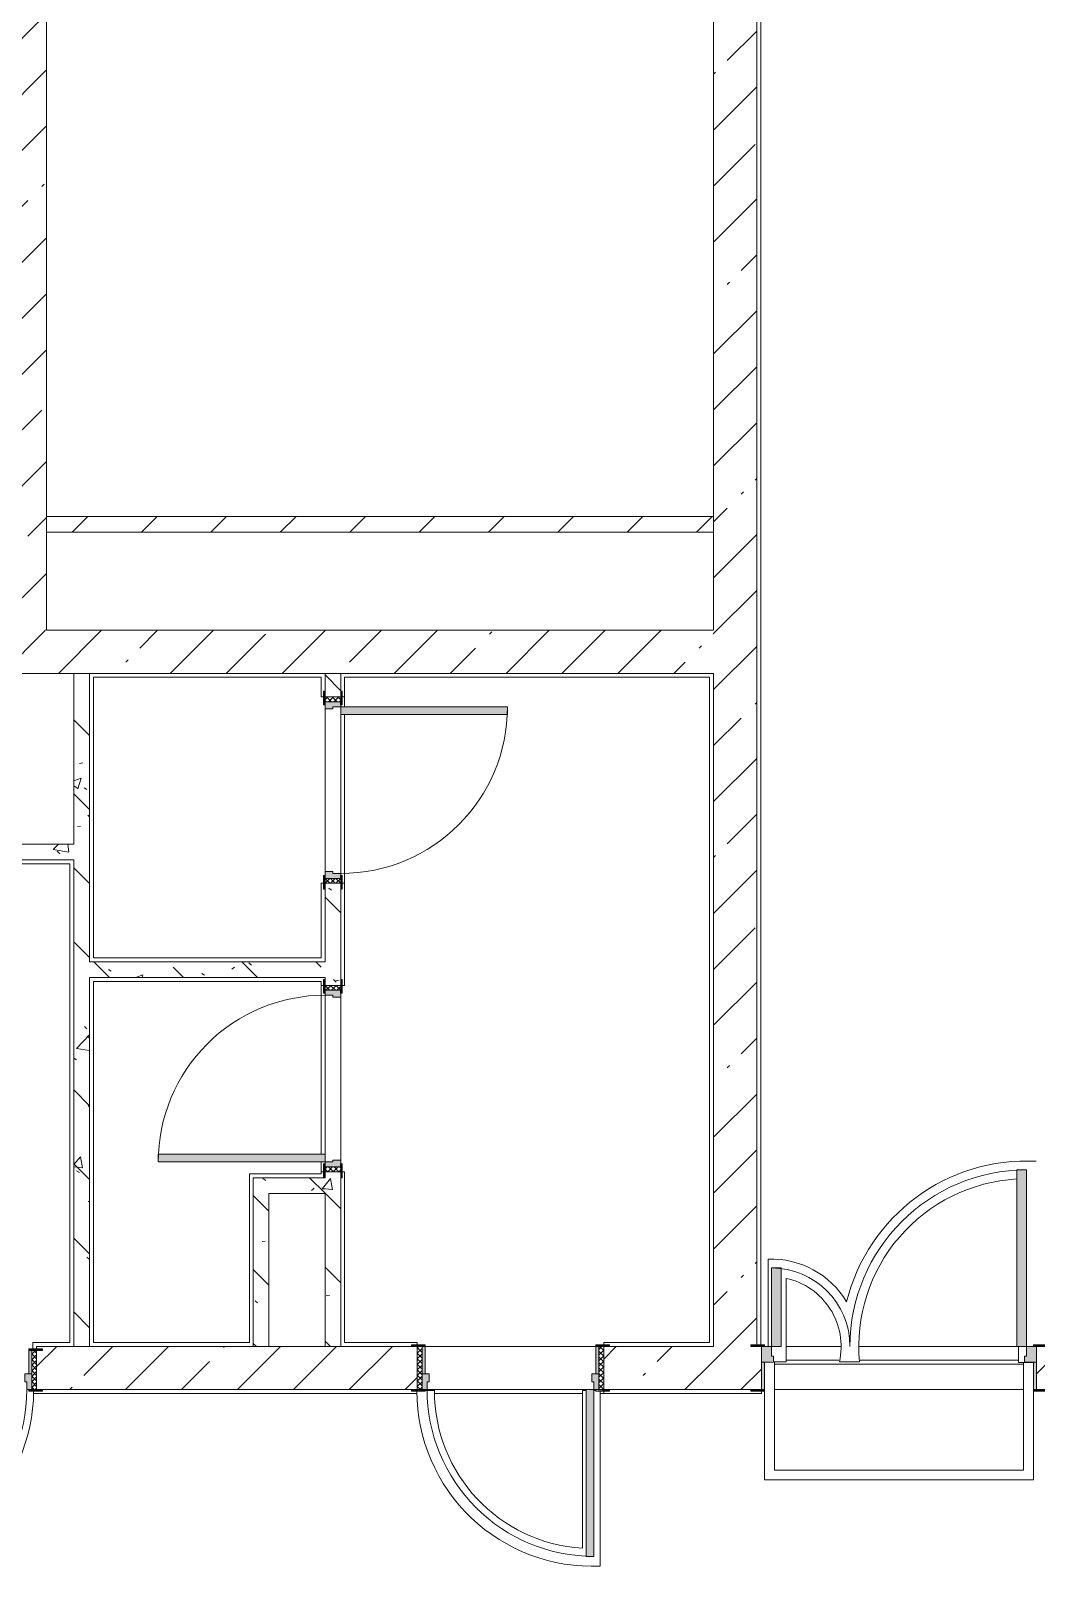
# Model space of a CAD drawing. Header units: millimetres. Extents: x -3724 to 231642, y -8553 to 29017.
# Drawn here: x 169034 to 174159, y 12500 to 20325 of the extents above; entities that cross this region are included whole.
import ezdxf

# ---------------------------------------------------------------- set-up
doc = ezdxf.new("R2010")
doc.units = ezdxf.units.MM
for name, color, linetype, lineweight, true_color in [('A-DOOR-2', 7, 'Continuous', 5, 0xaaaaaa), ('A-DOOR-3', 7, 'Continuous', 5, 0xe2e2e2), ('A-DOOR-FRAM-3', 7, 'Continuous', 5, 0xe2e2e2), ('A-DOOR-FRAM-4', 7, 'Continuous', 5, 0xaaaaaa), ('A-FLOR-1', 7, 'Continuous', 5, 0xaaaaaa), ('I-WALL-5', 7, 'Continuous', 5, 0x787878)]:
    doc.layers.add(name, color=color, linetype=linetype, lineweight=lineweight, true_color=true_color)
doc.layers.add('A-WALL', color=7, linetype='Continuous', lineweight=9)
doc.layers.add('I-WALL-3', color=7, linetype='Continuous', lineweight=5)
pattern_1 = [(45, (79704.28, 0), (-285.1231, 285.1231), []), (45, (79989.4, 0), (-285.1231, 285.1231), [504.031, -100.806, 16.764, -84.042])]
pattern_2 = [(135, (79704.3, 0), (-377.1708, -377.1708), [533.4, -88.9, 17.78, -88.9]), (135, (79704.3, 376.94), (-377.1708, -377.1708), []), (50, (79704.3, 0), (637.6445, -55.7866), [66.675, -733.425]), (355, (79704.3, 0), (-123.3494, 668.699), [53.34, -586.74]), (100.451, (79757.4, -4.65), (514.299, 612.908), [56.665, -623.315]), (46.184, (79704.3, 177.8), (948.7764, -147.15), [100.012, -1100.137]), (96.636, (79783.3, 165.5), (830.909, 865.997), [84.998, -934.973]), (351.184, (79704.3, 177.8), (830.918, 865.988), [80.01, -880.11]), (21, (79793.2, 133.35), (530.6506, -357.9283), [66.675, -733.425]), (326, (79793.2, 133.35), (216.308, 644.6585), [53.34, -586.74]), (71.451, (79837.4, 103.5), (746.9596, 286.7243), [56.665, -623.315]), (37.5, (79704.28, 0), (10.81053, 295.9426), [16.764, -562.864, 16.764, -578.866, -588.962]), (37.5, (79704.28, 0), (10.81053, 295.9426), [-1175.258, 16.764, -572.198]), (7.5, (79704.28, 0), (233.8692, 350.6318), [16.764, -322.834, 16.764, -549.529, -224.472]), (7.5, (79704.28, 0), (233.8692, 350.6318), [-905.891, 16.764, -207.708]), (327.5, (79506.03, 0), (474.5678, -20.0513), [16.764, -205.486, 16.764, -676.656, -920.115]), (327.5, (79506.03, 0), (474.5678, -20.0513), [-915.67, 16.764, -903.351]), (317.5, (79417.13, 0), (518.4522, 88.9934), [16.764, -272.161, 16.764, -443.738, -653.415]), (317.5, (79417.13, 0), (518.4522, 88.9934), [-749.427, 16.764, -636.651])]
pattern_3 = [(135, (1826.41, 104.685), (-14.14214, -14.14214), []), (225, (1826.41, 104.685), (14.14214, -14.14214), [])]
pattern_4 = [(45, (-296.384, 104.685), (-14.1421, 14.1421), []), (135, (-296.384, 104.685), (-14.1421, -14.1421), [])]

# ---------------------------------------------------------------- blocks, each defined once
blk = doc.blocks.new('110_Дверь_СКБ_2Ст - Д-1_л_Лестничная клетка EIS60 2-32142534-1_3_1_птичка')
at = {"layer": 'A-DOOR-3'}
for points in [[(612.5, 1010), (612.5, 110), (662.5, 110), (662.5, 1010), (639.9, 1010)], [(-637.5, 510), (-637.5, 110), (-587.5, 110), (-587.5, 510)], [(712.4, 30), (697.5, 30), (699.6, -110), (712.5, -110), (712.5, 30)]]:
    blk.add_hatch(color=256, dxfattribs=at).paths.add_polyline_path(points)
h = blk.add_hatch(color=256, dxfattribs=at)
h.paths.add_polyline_path([(662.5, 110), (662.5, 60), (652.5, 60), (652.5, 30), (712.5, 32.6), (712.5, 110)])
h.paths.add_polyline_path([(-637.5, 110), (-687.5, 110), (-687.2, 30), (-627.5, 35.6), (-627.5, 60), (-637.5, 60), (-637.5, 104.8)])
at = {"layer": 'A-DOOR-FRAM-3'}
for points in [[(-695.5, 118), (-742.5, 118), (-742.5, 110), (-672.5, 110), (-672.5, 118), (-687.5, 118)], [(728.3, 118), (697.5, 118), (697.5, 110), (767.5, 110), (767.5, 118), (729.9, 118)], [(-672.5, 30), (-687.5, 30), (-687.4, -110), (-672.5, -110), (-672.5, -21.5)], [(-687.4, -110), (-742.5, -110.2), (-742.5, -118), (-672.5, -118), (-674.5, -110)], [(767.5, -110), (697.5, -110), (698.9, -118), (767.5, -118)]]:
    blk.add_hatch(color=256, dxfattribs=at).paths.add_polyline_path(points)
at = {"layer": 'A-DOOR-2'}
for p, q in [((662.5, 1010), (612.5, 1010)), ((612.5, 1010), (612.5, 110)), ((662.5, 110), (662.5, 1010)), ((-637.5, 510), (-637.5, 110)), ((-587.5, 510), (-637.5, 510)), ((-587.5, 110), (-587.5, 510)), ((-637.5, 110), (-587.5, 110)), ((612.5, 110), (662.5, 110))]:
    blk.add_line(p, q, dxfattribs=at)
for centre, radius, start, end in [((662.5, 110), 900, 90, 180), ((-637.5, 110), 400, 360, 90)]:
    blk.add_arc(centre, radius, start, end, dxfattribs=at)
at = {"layer": 'A-DOOR-FRAM-4'}
for p, q in [((-672.5, 118), (-742.5, 118)), ((-742.5, 118), (-742.5, 110)), ((-742.5, 110), (-672.5, 110)), ((-637.5, 110), (-687.5, 110)), ((-687.5, 110), (-687.5, 30)), ((-672.5, 110), (-672.5, 118)), ((-637.5, 60), (-637.5, 110)), ((662.5, 110), (662.5, 60)), ((712.5, 110), (662.5, 110)), ((767.5, 118), (697.5, 118)), ((697.5, 118), (697.5, 110)), ((697.5, 110), (767.5, 110)), ((712.5, 30), (712.5, 110)), ((767.5, 110), (767.5, 118)), ((-687.5, 30), (-627.5, 30)), ((-672.5, 30), (-687.5, 30)), ((-687.5, 30), (-687.5, -110)), ((-672.5, -110), (-672.5, 30)), ((-627.5, 60), (-637.5, 60)), ((-627.5, 30), (-627.5, 60)), ((662.5, 60), (652.5, 60)), ((652.5, 60), (652.5, 30)), ((652.5, 30), (712.5, 30)), ((712.5, 30), (697.5, 30)), ((697.5, 30), (697.5, -110)), ((712.5, -110), (712.5, 30)), ((-672.5, -110), (-742.5, -110)), ((-742.5, -110), (-742.5, -118)), ((-742.5, -118), (-672.5, -118)), ((-687.5, -110), (-672.5, -110)), ((-672.5, -118), (-672.5, -110)), ((697.5, -110), (712.5, -110)), ((767.5, -110), (697.5, -110)), ((697.5, -110), (697.5, -118)), ((697.5, -118), (767.5, -118)), ((767.5, -118), (767.5, -110))]:
    blk.add_line(p, q, dxfattribs=at)
blk = doc.blocks.new('110_Дверь_СКБ_1Ст_Внутренняя1 - Д-8 950x2100h_охрана-31784688-1_3_1_птичка')
at = {"layer": 'A-DOOR-2'}
h = blk.add_hatch(dxfattribs=at)
h.set_pattern_fill('FP_61', color=256, style=0, pattern_type=2)
h.set_pattern_definition([(135, (1826.41, 164.685), (-14.14214, -14.14214), []), (225, (1826.41, 164.685), (14.14214, -14.14214), [])])
h.paths.add_polyline_path([(487.5, 100), (462.5, 100), (462.5, -100), (487.5, -100)])
at = {"layer": 'A-DOOR-3'}
h = blk.add_hatch(color=256, dxfattribs=at)
h.paths.add_polyline_path([(-422.5, 100), (-437.5, 100), (-437.5, 20), (-402.5, 20), (-402.5, 60), (-412.5, 60), (-412.5, 100)])
h.paths.add_polyline_path([(462.5, 100), (437.5, 100), (437.5, 60), (427.5, 60), (427.5, 20), (462.5, 20)])
at = {"layer": 'A-DOOR-FRAM-3'}
for points in [[(397.5, 950), (397.5, 100), (437.5, 100), (437.5, 950)], [(-451.5, 108), (-492.5, 108), (-492.5, 100), (-422.5, 100), (-422.5, 108), (-442.5, 108)], [(462.5, 108), (447.5, 108), (447.5, 100), (517.5, 100), (517.5, 108), (467.5, 108)], [(-437.5, 20), (-437.5, -100), (-422.5, -100), (-422.5, 20)], [(447.5, 20), (447.5, -100), (462.5, -100), (462.5, 20)], [(-451.5, -100), (-492.5, -100), (-492.5, -108), (-422.5, -108), (-422.5, -100), (-437.5, -100)], [(487.5, -100), (447.5, -100), (447.5, -108), (517.5, -108), (517.5, -100)]]:
    blk.add_hatch(color=256, dxfattribs=at).paths.add_polyline_path(points)
at = {"layer": 'A-DOOR-FRAM-4'}
h = blk.add_hatch(dxfattribs=at)
h.set_pattern_fill('FP_62', color=256, style=0, pattern_type=2)
h.set_pattern_definition([(45, (-296.384, 164.685), (-14.1421, 14.1421), []), (135, (-296.384, 164.685), (-14.1421, -14.1421), [])])
h.paths.add_polyline_path([(-458.5, 100), (-462.5, 100), (-462.5, -100), (-437.5, -100), (-437.5, 100), (-451.5, 100)])
at = {"layer": 'A-DOOR-2'}
for p, q in [((437.5, 950), (397.5, 950)), ((397.5, 950), (397.5, 100)), ((437.5, 100), (437.5, 950)), ((397.5, 100), (437.5, 100))]:
    blk.add_line(p, q, dxfattribs=at)
blk.add_arc((437.5, 100), 850, 90, 180, dxfattribs=at)
at = {"layer": 'A-DOOR-FRAM-4'}
for p, q in [((-422.5, 108), (-492.5, 108)), ((-492.5, 108), (-492.5, 100)), ((-492.5, 100), (-422.5, 100)), ((-437.5, 100), (-462.5, 100)), ((-462.5, 100), (-462.5, -100)), ((-412.5, 100), (-437.5, 100)), ((-437.5, 100), (-437.5, 20)), ((-437.5, -100), (-437.5, 100)), ((-422.5, 100), (-437.5, 100)), ((-437.5, 100), (-437.5, 99)), ((-437.5, 99), (-422.5, 99)), ((-422.5, 100), (-422.5, 108)), ((-422.5, 99), (-422.5, 100)), ((-412.5, 60), (-412.5, 100)), ((437.5, 100), (437.5, 60)), ((462.5, 100), (437.5, 100)), ((517.5, 108), (447.5, 108)), ((447.5, 108), (447.5, 100)), ((462.5, 100), (447.5, 100)), ((447.5, 100), (447.5, 99)), ((447.5, 100), (517.5, 100)), ((447.5, 99), (462.5, 99)), ((462.5, 20), (462.5, 100)), ((487.5, 100), (462.5, 100)), ((462.5, 100), (462.5, -100)), ((462.5, 99), (462.5, 100)), ((487.5, -100), (487.5, 100)), ((517.5, 100), (517.5, 108)), ((-437.5, 20), (-402.5, 20)), ((-422.5, 20), (-437.5, 20)), ((-437.5, 20), (-437.5, -100)), ((-422.5, -100), (-422.5, 20)), ((-402.5, 60), (-412.5, 60)), ((-402.5, 20), (-402.5, 60)), ((437.5, 60), (427.5, 60)), ((427.5, 60), (427.5, 20)), ((427.5, 20), (462.5, 20)), ((462.5, 20), (447.5, 20)), ((447.5, 20), (447.5, -100)), ((462.5, -100), (462.5, 20)), ((-422.5, -100), (-492.5, -100)), ((-492.5, -100), (-492.5, -108)), ((-492.5, -108), (-422.5, -108)), ((-462.5, -100), (-437.5, -100)), ((-437.5, -100), (-422.5, -100)), ((-422.5, -108), (-422.5, -100)), ((447.5, -100), (462.5, -100)), ((517.5, -100), (447.5, -100)), ((447.5, -100), (447.5, -108)), ((447.5, -108), (517.5, -108)), ((462.5, -100), (487.5, -100)), ((517.5, -108), (517.5, -100))]:
    blk.add_line(p, q, dxfattribs=at)
blk = doc.blocks.new('110_Дверь_СКБ_1Ст_Внутренняя1 - Д-8_п_ 950x2100h_охрана 2-32201800-1_3_1_птичка')
at = {"layer": 'A-DOOR-2'}
h = blk.add_hatch(dxfattribs=at)
h.set_pattern_fill('FP_98', color=256, style=0, pattern_type=2)
h.set_pattern_definition([(135, (1826.41, 174.685), (-14.14214, -14.14214), []), (225, (1826.41, 174.685), (14.14214, -14.14214), [])])
h.paths.add_polyline_path([(462.5, 110), (462.5, -110), (487.5, -110), (487.5, 110)])
at = {"layer": 'A-DOOR-3'}
h = blk.add_hatch(color=256, dxfattribs=at)
h.paths.add_polyline_path([(437.5, 110), (436.1, 70), (427.5, 70), (427.5, 30), (462.5, 30), (462.5, 110), (447.5, 110)])
h.paths.add_polyline_path([(-412.5, 110), (-437.5, 110), (-437.5, 30), (-402.5, 30), (-402.5, 70), (-412.5, 70)])
at = {"layer": 'A-DOOR-FRAM-3'}
for points in [[(-412.5, 960), (-412.5, 110), (-372.5, 115.3), (-372.5, 960), (-394.7, 960)], [(-443.8, 118), (-492.5, 118), (-492.5, 110), (-422.5, 115.3), (-422.5, 118), (-443.5, 118)], [(487.5, 118), (447.5, 115.3), (447.5, 110), (517.5, 110), (517.5, 118), (490, 118)], [(-437.5, 30), (-437.5, -110), (-422.5, -110), (-422.5, 30)], [(462.5, 30), (447.5, 30), (447.5, -110), (462.5, -110)], [(-422.5, -110), (-492.5, -110.2), (-492.5, -118), (-422.5, -118)], [(487.5, -110), (447.5, -110), (447.5, -118), (517.5, -118), (517.5, -110)]]:
    blk.add_hatch(color=256, dxfattribs=at).paths.add_polyline_path(points)
at = {"layer": 'A-DOOR-FRAM-4'}
h = blk.add_hatch(dxfattribs=at)
h.set_pattern_fill('FP_99', color=256, style=0, pattern_type=2)
h.set_pattern_definition([(45, (-296.384, 174.685), (-14.1421, 14.1421), []), (135, (-296.384, 174.685), (-14.1421, -14.1421), [])])
h.paths.add_polyline_path([(-462.5, 110), (-462.5, -110), (-437.5, -110), (-437.5, 110)])
at = {"layer": 'A-DOOR-2'}
for p, q in [((-412.5, 960), (-412.5, 110)), ((-372.5, 960), (-412.5, 960)), ((-372.5, 110), (-372.5, 960)), ((-412.5, 110), (-372.5, 110))]:
    blk.add_line(p, q, dxfattribs=at)
blk.add_arc((-412.5, 110), 850, 360, 90, dxfattribs=at)
at = {"layer": 'A-DOOR-FRAM-4'}
for p, q in [((-422.5, 118), (-492.5, 118)), ((-492.5, 118), (-492.5, 110)), ((-492.5, 110), (-422.5, 110)), ((-437.5, 110), (-462.5, 110)), ((-462.5, 110), (-462.5, -110)), ((-412.5, 110), (-437.5, 110)), ((-437.5, 110), (-437.5, 30)), ((-437.5, -110), (-437.5, 110)), ((-422.5, 110), (-437.5, 110)), ((-437.5, 110), (-437.5, 109)), ((-437.5, 109), (-422.5, 109)), ((-422.5, 110), (-422.5, 118)), ((-422.5, 109), (-422.5, 110)), ((-412.5, 70), (-412.5, 110)), ((437.5, 110), (437.5, 70)), ((462.5, 110), (437.5, 110)), ((517.5, 118), (447.5, 118)), ((447.5, 118), (447.5, 110)), ((462.5, 110), (447.5, 110)), ((447.5, 110), (447.5, 109)), ((447.5, 110), (517.5, 110)), ((447.5, 109), (462.5, 109)), ((462.5, 30), (462.5, 110)), ((487.5, 110), (462.5, 110)), ((462.5, 110), (462.5, -110)), ((462.5, 109), (462.5, 110)), ((487.5, -110), (487.5, 110)), ((517.5, 110), (517.5, 118)), ((-437.5, 30), (-402.5, 30)), ((-422.5, 30), (-437.5, 30)), ((-437.5, 30), (-437.5, -110)), ((-422.5, -110), (-422.5, 30)), ((-402.5, 70), (-412.5, 70)), ((-402.5, 30), (-402.5, 70)), ((437.5, 70), (427.5, 70)), ((427.5, 70), (427.5, 30)), ((427.5, 30), (462.5, 30)), ((462.5, 30), (447.5, 30)), ((447.5, 30), (447.5, -110)), ((462.5, -110), (462.5, 30)), ((-422.5, -110), (-492.5, -110)), ((-492.5, -110), (-492.5, -118)), ((-492.5, -118), (-422.5, -118)), ((-462.5, -110), (-437.5, -110)), ((-437.5, -110), (-422.5, -110)), ((-422.5, -118), (-422.5, -110)), ((447.5, -110), (462.5, -110)), ((517.5, -110), (447.5, -110)), ((447.5, -110), (447.5, -118)), ((447.5, -118), (517.5, -118)), ((462.5, -110), (487.5, -110)), ((517.5, -118), (517.5, -110))]:
    blk.add_line(p, q, dxfattribs=at)
blk = doc.blocks.new('110_Дверь_СКБ_1Ст_Внутренняя1 - Д-7_п__950x2100h_Туалет-32207265-1_3_1_птичка')
at = {"layer": 'A-DOOR-2'}
h = blk.add_hatch(dxfattribs=at)
h.set_pattern_fill('FP_63', color=256, style=0, pattern_type=2)
h.set_pattern_definition(pattern_3)
h.paths.add_polyline_path([(487.5, 40), (462.5, 40), (462.5, -40), (487.5, -40)])
at = {"layer": 'A-DOOR-3'}
h = blk.add_hatch(color=256, dxfattribs=at)
h.paths.add_polyline_path([(462.5, 40), (437.5, 40), (437.5, 0), (427.5, 0), (427.5, -40), (462.5, -40), (462.5, 16.3)])
h.paths.add_polyline_path([(-402.5, 0), (-412.5, 0), (-412.5, 40), (-437.5, 40), (-437.5, -40), (-402.5, -40), (-402.5, -16)])
at = {"layer": 'A-DOOR-FRAM-3'}
for points in [[(-372.5, 890), (-412.5, 890), (-412.5, 40), (-372.5, 40), (-372.5, 481.4)], [(-422.5, 48), (-492.5, 48), (-492.5, 40), (-422.5, 40)], [(517.5, 48), (447.5, 48), (447.5, 40), (517.5, 40)], [(-422.5, -40), (-492.5, -40), (-492.5, -48), (-422.5, -48)], [(517.5, -40), (447.5, -40), (447.5, -48), (517.5, -48)]]:
    blk.add_hatch(color=256, dxfattribs=at).paths.add_polyline_path(points)
at = {"layer": 'A-DOOR-FRAM-4'}
h = blk.add_hatch(dxfattribs=at)
h.set_pattern_fill('FP_64', color=256, style=0, pattern_type=2)
h.set_pattern_definition(pattern_4)
h.paths.add_polyline_path([(-437.5, 40), (-462.5, 40), (-460.8, -40), (-437.5, -40)])
at = {"layer": 'A-DOOR-2'}
for p, q in [((-412.5, 890), (-412.5, 40)), ((-372.5, 890), (-412.5, 890)), ((-372.5, 40), (-372.5, 890)), ((-412.5, 40), (-372.5, 40))]:
    blk.add_line(p, q, dxfattribs=at)
blk.add_arc((-412.5, 40), 850, 360, 90, dxfattribs=at)
at = {"layer": 'A-DOOR-FRAM-4'}
for p, q in [((-422.5, 48), (-492.5, 48)), ((-492.5, 48), (-492.5, 40)), ((-492.5, 40), (-422.5, 40)), ((-437.5, 40), (-462.5, 40)), ((-462.5, 40), (-462.5, -40)), ((-412.5, 40), (-437.5, 40)), ((-437.5, 40), (-437.5, -40)), ((-437.5, -40), (-437.5, 40)), ((-422.5, 40), (-437.5, 40)), ((-437.5, 40), (-437.5, 39)), ((-437.5, 39), (-422.5, 39)), ((-422.5, 40), (-422.5, 48)), ((-422.5, 39), (-422.5, 40)), ((-412.5, 0), (-412.5, 40)), ((-402.5, 0), (-412.5, 0)), ((-402.5, -40), (-402.5, 0)), ((437.5, 0), (427.5, 0)), ((427.5, 0), (427.5, -40)), ((437.5, 40), (437.5, 0)), ((462.5, 40), (437.5, 40)), ((517.5, 48), (447.5, 48)), ((447.5, 48), (447.5, 40)), ((462.5, 40), (447.5, 40)), ((447.5, 40), (447.5, 39)), ((447.5, 40), (517.5, 40)), ((447.5, 39), (462.5, 39)), ((462.5, -40), (462.5, 40)), ((487.5, 40), (462.5, 40)), ((462.5, 40), (462.5, -40)), ((462.5, 39), (462.5, 40)), ((487.5, -40), (487.5, 40)), ((517.5, 40), (517.5, 48)), ((-422.5, -40), (-492.5, -40)), ((-492.5, -40), (-492.5, -48)), ((-492.5, -48), (-422.5, -48)), ((-462.5, -40), (-437.5, -40)), ((-422.5, -39), (-437.5, -39)), ((-437.5, -39), (-437.5, -40)), ((-437.5, -40), (-402.5, -40)), ((-437.5, -40), (-422.5, -40)), ((-422.5, -40), (-422.5, -39)), ((-422.5, -48), (-422.5, -40)), ((427.5, -40), (462.5, -40)), ((462.5, -39), (447.5, -39)), ((447.5, -39), (447.5, -40)), ((447.5, -40), (462.5, -40)), ((517.5, -40), (447.5, -40)), ((447.5, -40), (447.5, -48)), ((447.5, -48), (517.5, -48)), ((462.5, -40), (462.5, -39)), ((462.5, -40), (487.5, -40)), ((517.5, -48), (517.5, -40))]:
    blk.add_line(p, q, dxfattribs=at)
blk = doc.blocks.new('110_Дверь_СКБ_1Ст_Внутренняя1 - Д-7_л__950x2100h_Туалет-32209783-1_3_1_птичка')
at = {"layer": 'A-DOOR-2'}
h = blk.add_hatch(dxfattribs=at)
h.set_pattern_fill('FP_63', color=256, style=0, pattern_type=2)
h.set_pattern_definition(pattern_3)
h.paths.add_polyline_path([(462.5, -40), (487.5, -40), (487.5, 40), (462.5, 40)])
at = {"layer": 'A-DOOR-3'}
h = blk.add_hatch(color=256, dxfattribs=at)
h.paths.add_polyline_path([(-437.5, 40), (-437.5, -40), (-402.5, -40), (-402.5, 0), (-412.5, 0), (-412.5, 40)])
h.paths.add_polyline_path([(427.5, -16), (427.5, -40), (462.5, -40), (462.5, 40), (437.5, 40), (437.5, 0), (427.5, 0)])
at = {"layer": 'A-DOOR-FRAM-3'}
for points in [[(-412.5, 890), (-412.5, 40), (-372.5, 40), (-372.5, 890)], [(-492.5, 40), (-422.5, 40), (-422.5, 48), (-492.5, 48)], [(447.5, 40), (517.5, 40), (517.5, 48), (447.5, 48)], [(-492.5, -40), (-492.5, -48), (-422.5, -48), (-422.5, -40), (-472.6, -40)], [(447.5, -48), (517.5, -48), (515.1, -40), (447.5, -40)]]:
    blk.add_hatch(color=256, dxfattribs=at).paths.add_polyline_path(points)
at = {"layer": 'A-DOOR-FRAM-4'}
h = blk.add_hatch(dxfattribs=at)
h.set_pattern_fill('FP_64', color=256, style=0, pattern_type=2)
h.set_pattern_definition(pattern_4)
h.paths.add_polyline_path([(-462.5, 40), (-462.5, -40), (-437.5, -40), (-437.5, 40)])
at = {"layer": 'A-DOOR-2'}
for p, q in [((-412.5, 890), (-412.5, 40)), ((-372.5, 890), (-412.5, 890)), ((-372.5, 40), (-372.5, 890)), ((-412.5, 40), (-372.5, 40))]:
    blk.add_line(p, q, dxfattribs=at)
blk.add_arc((-412.5, 40), 850, 360, 90, dxfattribs=at)
at = {"layer": 'A-DOOR-FRAM-4'}
for p, q in [((-422.5, 48), (-492.5, 48)), ((-492.5, 48), (-492.5, 40)), ((-492.5, 40), (-422.5, 40)), ((-437.5, 40), (-462.5, 40)), ((-462.5, 40), (-462.5, -40)), ((-412.5, 40), (-437.5, 40)), ((-437.5, 40), (-437.5, -40)), ((-437.5, -40), (-437.5, 40)), ((-422.5, 40), (-437.5, 40)), ((-437.5, 40), (-437.5, 39)), ((-437.5, 39), (-422.5, 39)), ((-422.5, 40), (-422.5, 48)), ((-422.5, 39), (-422.5, 40)), ((-412.5, 0), (-412.5, 40)), ((-402.5, 0), (-412.5, 0)), ((-402.5, -40), (-402.5, 0)), ((437.5, 0), (427.5, 0)), ((427.5, 0), (427.5, -40)), ((437.5, 40), (437.5, 0)), ((462.5, 40), (437.5, 40)), ((517.5, 48), (447.5, 48)), ((447.5, 48), (447.5, 40)), ((462.5, 40), (447.5, 40)), ((447.5, 40), (447.5, 39)), ((447.5, 40), (517.5, 40)), ((447.5, 39), (462.5, 39)), ((462.5, -40), (462.5, 40)), ((487.5, 40), (462.5, 40)), ((462.5, 40), (462.5, -40)), ((462.5, 39), (462.5, 40)), ((487.5, -40), (487.5, 40)), ((517.5, 40), (517.5, 48)), ((-422.5, -40), (-492.5, -40)), ((-492.5, -40), (-492.5, -48)), ((-492.5, -48), (-422.5, -48)), ((-462.5, -40), (-437.5, -40)), ((-422.5, -39), (-437.5, -39)), ((-437.5, -39), (-437.5, -40)), ((-437.5, -40), (-402.5, -40)), ((-437.5, -40), (-422.5, -40)), ((-422.5, -40), (-422.5, -39)), ((-422.5, -48), (-422.5, -40)), ((427.5, -40), (462.5, -40)), ((462.5, -39), (447.5, -39)), ((447.5, -39), (447.5, -40)), ((447.5, -40), (462.5, -40)), ((517.5, -40), (447.5, -40)), ((447.5, -40), (447.5, -48)), ((447.5, -48), (517.5, -48)), ((462.5, -40), (462.5, -39)), ((462.5, -40), (487.5, -40)), ((517.5, -48), (517.5, -40))]:
    blk.add_line(p, q, dxfattribs=at)

msp = doc.modelspace()

# ---------------------------------------------------------------- hatches: boundary and pattern name
at = {"layer": 'I-WALL-3'}
h = msp.add_hatch(dxfattribs=at)
h.set_pattern_fill('FP_118', color=256, style=0, pattern_type=2)
h.set_pattern_definition(pattern_1)
h.paths.add_polyline_path([(169114.3, 17270), (169114.3, 27100), (168864.3, 27100), (168864.3, 17270), (168958.1, 17270)])
h = msp.add_hatch(dxfattribs=at)
h.set_pattern_fill('FP_118', color=256, style=0, pattern_type=2)
h.set_pattern_definition(pattern_1)
h.paths.add_polyline_path([(172704.3, 13620), (172704.3, 13628), (172734.3, 13628), (172733.9, 21150), (172514.3, 21150), (172514.3, 13620), (172628.8, 13620)])
h = msp.add_hatch(dxfattribs=at)
h.set_pattern_fill('FP_135', color=256, style=0, pattern_type=2)
h.set_pattern_definition([(45, (79704.28, 0), (-176.7767, 176.7767), [])])
h.paths.add_polyline_path([(172468.1, 17770), (172514.3, 17770), (172514.3, 17850), (169114.3, 17850), (169118.1, 17770), (172104.4, 17770)])
h = msp.add_hatch(dxfattribs=at)
h.set_pattern_fill('FP_118', color=256, style=0, pattern_type=2)
h.set_pattern_definition(pattern_1)
h.paths.add_polyline_path([(172514.3, 17050), (172514.3, 17270), (166194.3, 17266.2), (166194.3, 17050), (172494.3, 17050)])
h = msp.add_hatch(dxfattribs=at)
h.set_pattern_fill('FP_118', color=256, style=0, pattern_type=2)
h.set_pattern_definition(pattern_1)
h.paths.add_polyline_path([(172494.3, 13400), (172514.3, 13400), (172514.3, 13620), (171954.3, 13620), (171954.3, 13400), (172128.3, 13400)])
h.paths.add_polyline_path([(169947.9, 13400), (171004.3, 13400), (171004.3, 13620), (169064.3, 13620), (169064.3, 13608), (169094.3, 13608), (169094.3, 13600), (169064.3, 13600), (169064.3, 13400), (169354.3, 13400)])
h = msp.add_hatch(dxfattribs=at)
h.set_pattern_fill('FP_118', color=256, style=0, pattern_type=2)
h.set_pattern_definition(pattern_1)
h.paths.add_polyline_path([(174504.3, 13400), (174504.3, 13620), (174159.3, 13620), (174159.3, 13400), (174284.3, 13400)])
h.paths.add_polyline_path([(172754.3, 13400), (172759.3, 13400), (172754.3, 13620), (172514.3, 13620), (172514.3, 13400), (172748.4, 13400)])
at = {"layer": 'I-WALL-5'}
h = msp.add_hatch(dxfattribs=at)
h.set_pattern_fill('FP_144', color=256, style=0, pattern_type=2)
h.set_pattern_definition(pattern_2)
h.paths.add_polyline_path([(169254.3, 13620), (169334.3, 13620), (169334.3, 17050), (169254.3, 17050), (169254.3, 13640)])
h = msp.add_hatch(dxfattribs=at)
h.set_pattern_fill('FP_144', color=256, style=0, pattern_type=2)
h.set_pattern_definition(pattern_2)
h.paths.add_polyline_path([(170614.2, 13620), (170614.2, 14510.1), (170534.2, 14510.1), (170534.2, 13620)])
h.paths.add_polyline_path([(170534.2, 15460.1), (170614.2, 15460.1), (170614.2, 15980.1), (170534.2, 15980.1), (170534.2, 15480.1)])
h.paths.add_polyline_path([(170534.2, 16930.1), (170614.2, 16930.1), (170614.2, 17050), (170534.2, 17050), (170534.2, 16960.1)])
h = msp.add_hatch(dxfattribs=at)
h.set_pattern_fill('FP_144', color=256, style=0, pattern_type=2)
h.set_pattern_definition(pattern_2)
h.paths.add_polyline_path([(169254.3, 16100), (169254.3, 16180), (166174.3, 16180), (166174.3, 16100), (169178.3, 16100)])
h = msp.add_hatch(dxfattribs=at)
h.set_pattern_fill('FP_144', color=256, style=0, pattern_type=2)
h.set_pattern_definition(pattern_2)
h.paths.add_polyline_path([(169354.3, 15500.1), (170534.2, 15500.1), (170534.2, 15580.1), (169334.3, 15580.1), (169334.3, 15500.1)])
h = msp.add_hatch(dxfattribs=at)
h.set_pattern_fill('FP_144', color=256, style=0, pattern_type=2)
h.set_pattern_definition(pattern_2)
h.paths.add_polyline_path([(170514.2, 14400), (170534.2, 14400), (170534.2, 14480), (170168.6, 14480), (170168.6, 14400), (170248.6, 14400)])
h = msp.add_hatch(dxfattribs=at)
h.set_pattern_fill('FP_144', color=256, style=0, pattern_type=2)
h.set_pattern_definition(pattern_2)
h.paths.add_polyline_path([(170242.8, 13620), (170248.6, 13624.3), (170248.6, 14400), (170168.6, 14400), (170168.6, 13620)])

# ---------------------------------------------------------------- linework, layer by layer
at = {"layer": 'A-FLOR-1'}
for p, q in [((172754.3, 21130), (172754.3, 13628)), ((170514.2, 17030), (169354.3, 17030)), ((169354.3, 17030), (169354.3, 15600.1)), ((170514.2, 16930.1), (170514.2, 17030)), ((172494.3, 17030), (170634.2, 17030)), ((170634.2, 16880.1), (170634.2, 17030)), ((172494.3, 13640), (172494.3, 17030)), ((170526.2, 16930.1), (170514.2, 16930.1)), ((170634.2, 16930.1), (170622.2, 16930.1)), ((170634.2, 15460.1), (170634.2, 16840.1)), ((169234.3, 16080), (166194.3, 16080)), ((169234.3, 13640), (169234.3, 16080)), ((170514.2, 15600.1), (170514.2, 15980.1)), ((170514.2, 15980.1), (170526.2, 15980.1)), ((170622.2, 15980.1), (170634.2, 15980.1)), ((169354.3, 15600.1), (170514.2, 15600.1)), ((170514.2, 15480.1), (169354.3, 15480.1)), ((169354.3, 15480.1), (169354.3, 13640)), ((170514.2, 14600.1), (170514.2, 15480.1)), ((170526.2, 15460.1), (170514.2, 15460.1)), ((170634.2, 15460.1), (170622.2, 15460.1)), ((170514.2, 14500), (170514.2, 14560.1)), ((170148.6, 13640), (170148.6, 14500)), ((170148.6, 14500), (170514.2, 14500)), ((170514.2, 14510.1), (170526.2, 14510.1)), ((170622.2, 14510.1), (170634.2, 14510.1)), ((170634.2, 14510.1), (170634.2, 13640)), ((172792.5, 14064.7), (172792.5, 13620)), ((172884.3, 13540.9), (172884.3, 13967)), ((169044.3, 13640), (169234.3, 13640)), ((169044.3, 13608), (169044.3, 13640)), ((169354.3, 13640), (170148.6, 13640)), ((170634.2, 13640), (171004.3, 13640)), ((171004.3, 13640), (171004.3, 13628)), ((171954.3, 13628), (171954.3, 13640)), ((171954.3, 13640), (172494.3, 13640)), ((174068.9, 13620), (174068.9, 13537.9)), ((172819, 13540.9), (172884.3, 13540.9)), ((172824.3, 12990), (172824.3, 13540)), ((172884.3, 13550), (173153.2, 13550)), ((173155.5, 13541.4), (173257.9, 13541.4)), ((173257.6, 13550), (174068.9, 13550)), ((174068.9, 13537.9), (174144.3, 13537.9)), ((174094.3, 13540), (174094.3, 12990)), ((174094.3, 13530), (172824.3, 13530)), ((171091.6, 13394.7), (171044.3, 13394.7)), ((171864.3, 13394.7), (171845.5, 13394.7)), ((171845.5, 13394.7), (171845.5, 12591.3)), ((171914.3, 13394.7), (171904.3, 13394.7)), ((171935.5, 12500.6), (171935.5, 13392)), ((171954.3, 13380), (171954.3, 13392)), ((172759.3, 13392), (172759.3, 13380)), ((172774.3, 13392), (172774.3, 12940)), ((174144.3, 12940), (174144.3, 13392)), ((171002.4, 13380), (169048.1, 13380)), ((171092.5, 13380), (171845.5, 13380)), ((172759.3, 13380), (171935.5, 13380)), ((174094.3, 12990), (172824.3, 12990)), ((172774.3, 12940), (174144.3, 12940))]:
    msp.add_line(p, q, dxfattribs=at)
for centre, radius, start, end in [((174109.3, 13620), 945, 86.9906, 166.09511), ((174109.3, 13620), 855, 93.35556, 185.27324), ((172809.3, 13620), 445, 30.68536, 92.15971), ((172809.3, 13620), 355, 347.21166, 77.80233), ((168154.3, 13400), 895, 267.50529, 359.48672), ((171896.6, 13394.7), 895, 180.17419, 272.49471), ((171896.6, 13394.7), 805, 180, 266.36457)]:
    msp.add_arc(centre, radius, start, end, dxfattribs=at)
at = {"layer": 'A-WALL'}
for p, q in [((169114.3, 17850), (169114.3, 17770)), ((172514.3, 17770), (172514.3, 17850)), ((169334.3, 17050), (169254.3, 17050)), ((170614.2, 17050), (170534.2, 17050)), ((169254.3, 13620), (169334.3, 13620)), ((170168.6, 13620), (170248.6, 13620)), ((170534.2, 13620), (170614.2, 13620))]:
    msp.add_line(p, q, dxfattribs=at)
at = {"layer": 'I-WALL-3'}
for p, q in [((169114.3, 17850), (169114.3, 26850)), ((172514.3, 26412.5), (172514.3, 17850)), ((172734.3, 13628), (172734.3, 21150)), ((172514.3, 17850), (169114.3, 17850)), ((169114.3, 17270), (169114.3, 17770)), ((169114.3, 17770), (172514.3, 17770)), ((172514.3, 17770), (172514.3, 17270)), ((172514.3, 17270), (169114.3, 17270)), ((168325.3, 17050), (169254.3, 17050)), ((169254.3, 17050), (169254.3, 16180)), ((169334.3, 17050), (170534.2, 17050)), ((169334.3, 15580.1), (169334.3, 17050)), ((170534.2, 17050), (170534.2, 16960.1)), ((170614.2, 17050), (172514.3, 17050)), ((170614.2, 16960.1), (170614.2, 17050)), ((172514.3, 17050), (172514.3, 13620)), ((170534.2, 16040.1), (170534.2, 16870.1)), ((170614.2, 16840.1), (170614.2, 16030.1)), ((169254.3, 16180), (168325.3, 16180)), ((166174.3, 16100), (169254.3, 16100)), ((169254.3, 16100), (169254.3, 13620)), ((170534.2, 15950.1), (170534.2, 15580.1)), ((170614.2, 15490.1), (170614.2, 15950.1)), ((170534.2, 15580.1), (169334.3, 15580.1)), ((169334.3, 15500.1), (170534.2, 15500.1)), ((169334.3, 13620), (169334.3, 15500.1)), ((170534.2, 15500.1), (170534.2, 15490.1)), ((170534.2, 14600.1), (170534.2, 15410.1)), ((170614.2, 15400.1), (170614.2, 14570.1)), ((170534.2, 14480), (170168.6, 14480)), ((170168.6, 14480), (170168.6, 13620)), ((170614.2, 13620), (170614.2, 14480.1)), ((170248.6, 14400), (170534.2, 14400)), ((170248.6, 13620), (170248.6, 14400)), ((170534.2, 14400), (170534.2, 13620)), ((169254.3, 13620), (169064.3, 13620)), ((169064.3, 13620), (169064.3, 13608)), ((170168.6, 13620), (169334.3, 13620)), ((170534.2, 13620), (170248.6, 13620)), ((170974.3, 13620), (170614.2, 13620)), ((171044.3, 13620), (171914.3, 13620)), ((172514.3, 13620), (171984.3, 13620)), ((172884.3, 13620), (173163.2, 13620)), ((173255.2, 13620), (174059.3, 13620)), ((169094.3, 13400), (170974.3, 13400)), ((171864.3, 13400), (171055.7, 13400)), ((171984.3, 13400), (172514.3, 13400)), ((172514.3, 13400), (172704.3, 13400)), ((174094.3, 13400), (172824.3, 13400))]:
    msp.add_line(p, q, dxfattribs=at)

# ---------------------------------------------------------------- block references
at = {"layer": 'A-DOOR-2'}
for name, p, rotation in [('110_Дверь_СКБ_1Ст_Внутренняя1 - Д-7_п__950x2100h_Туалет-32207265-1_3_1_птичка', (170574.2, 16467.6), 270), ('110_Дверь_СКБ_1Ст_Внутренняя1 - Д-7_л__950x2100h_Туалет-32209783-1_3_1_птичка', (170574.2, 14972.6), 90), ('110_Дверь_СКБ_1Ст_Внутренняя1 - Д-8_п_ 950x2100h_охрана 2-32201800-1_3_1_птичка', (171491.8, 13510), 180), ('110_Дверь_СКБ_1Ст_Внутренняя1 - Д-8 950x2100h_охрана-31784688-1_3_1_птичка', (168601.8, 13500), 180)]:
    msp.add_blockref(name, p, dxfattribs=dict(at, rotation=rotation))
msp.add_blockref('110_Дверь_СКБ_2Ст - Д-1_л_Лестничная клетка EIS60 2-32142534-1_3_1_птичка', (173446.8, 13510), dxfattribs=at)

doc.saveas('drawing.dxf')
